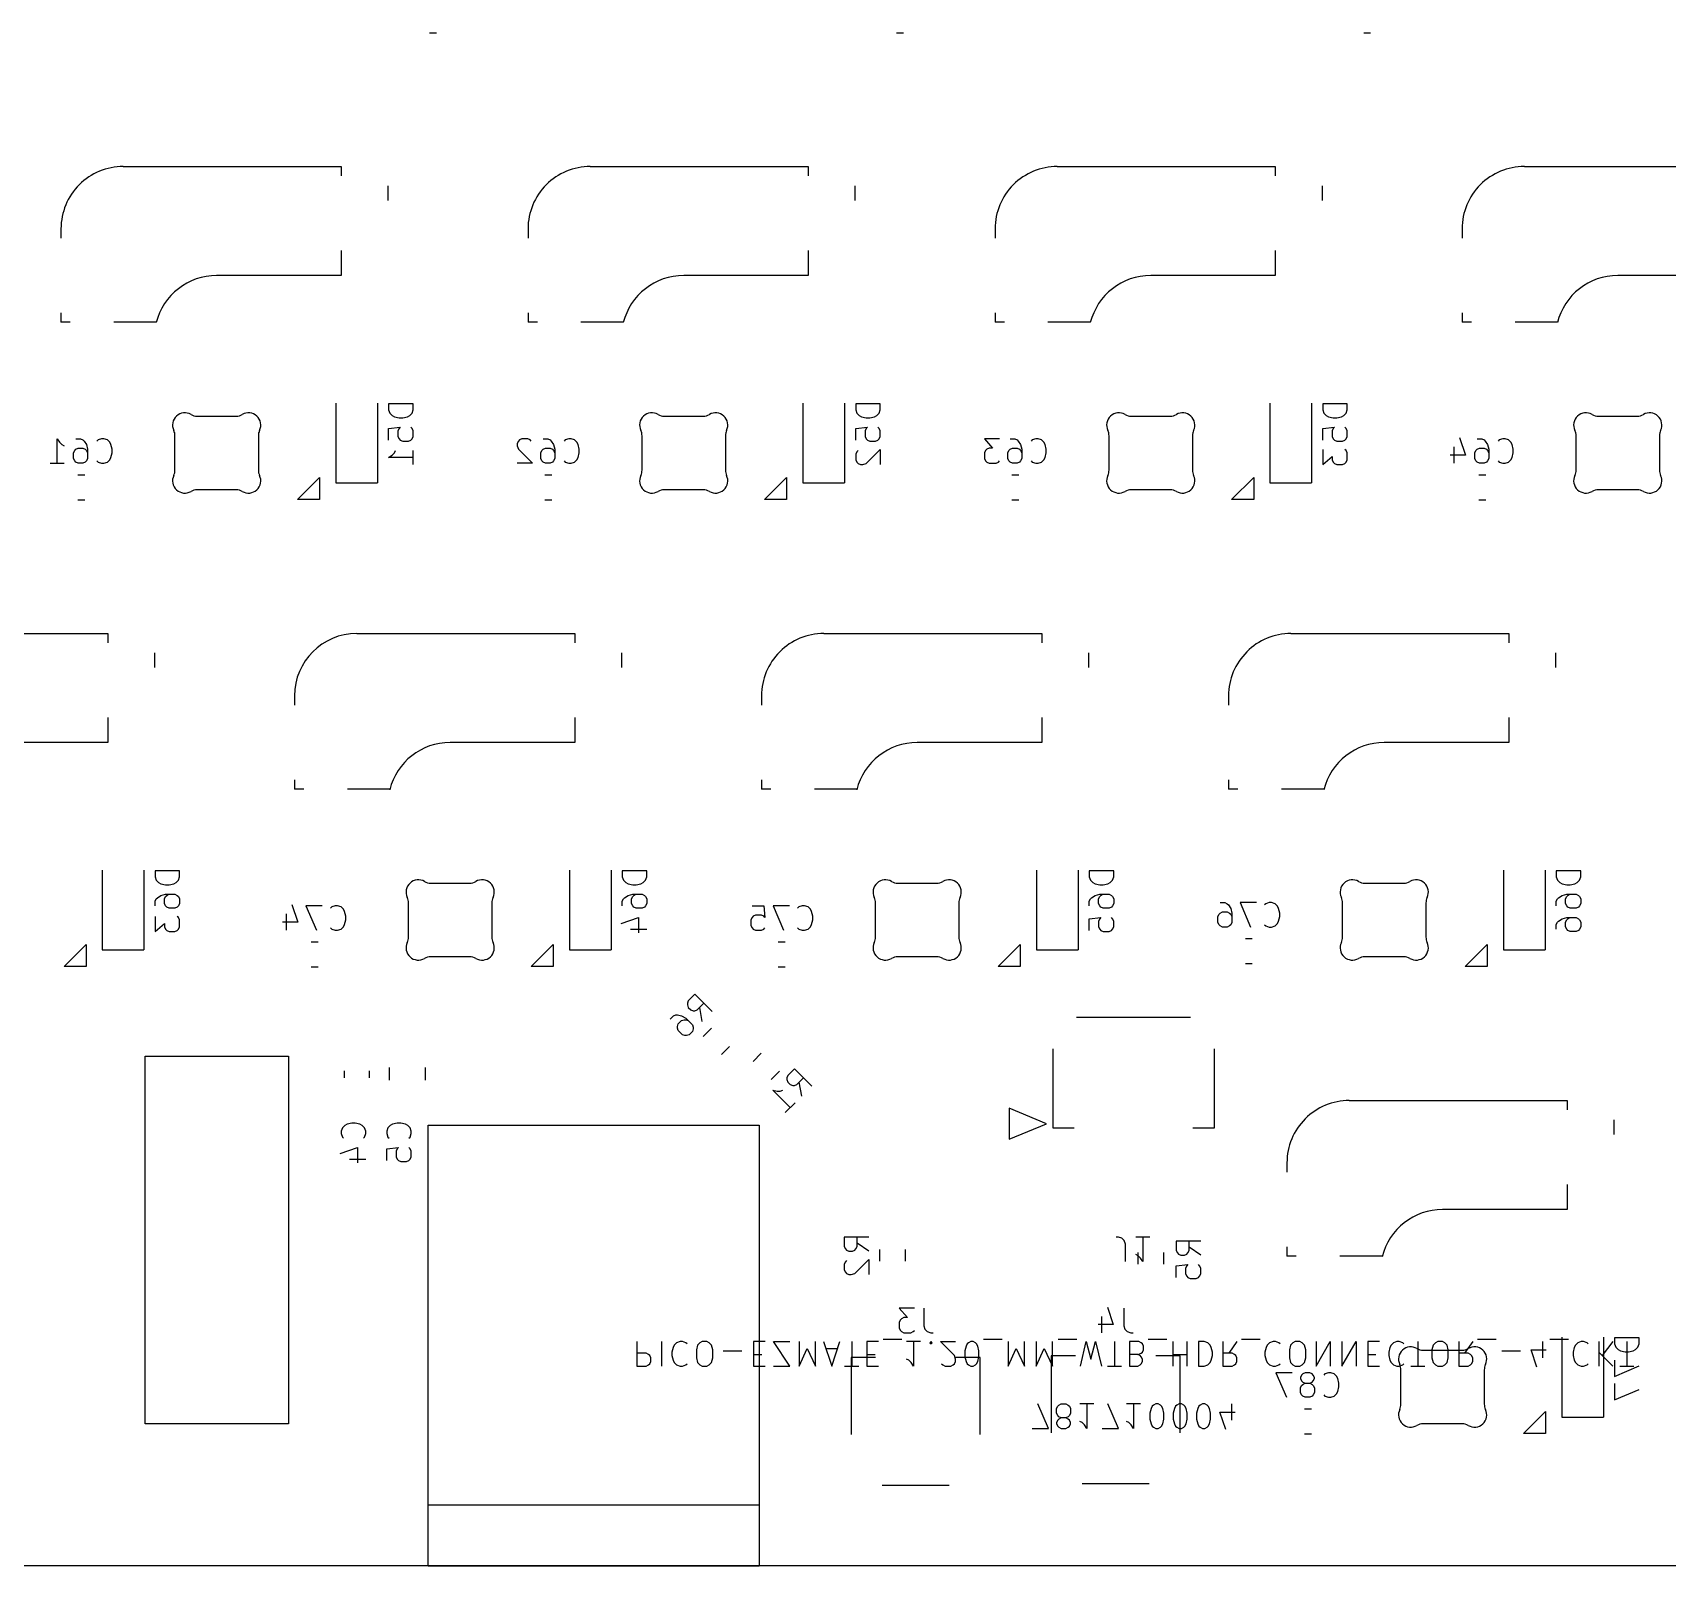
# Model space of a CAD drawing. Extents: x 28 to 361, y 5 to 129.
# Drawn here: x 103.6 to 170.2, y 5.3 to 67.9 of the extents above; entities that cross this region are included whole.
import ezdxf

# ---------------------------------------------------------------- set-up
doc = ezdxf.new("R2010")
doc.units = 0
doc.layers.get('0').update_dxf_attribs({"linetype": 'CONTINUOUS'})

msp = doc.modelspace()

# ---------------------------------------------------------------- linework, layer by layer
at = {"color": 7}
for points in [[(119.743, 67.8886), (120.0241, 67.8886)], [(138.793, 67.8886), (139.0741, 67.8886)], [(157.843, 67.8886), (158.1241, 67.8886)], [(107.2471, 62.4296), (116.1371, 62.4296)], [(116.1371, 62.4296), (116.1371, 62.0486)], [(126.2971, 62.4296), (135.1871, 62.4296)], [(135.1871, 62.4296), (135.1871, 62.0486)], [(145.3471, 62.4296), (154.2371, 62.4296)], [(154.2371, 62.4296), (154.2371, 62.0486)], [(164.3971, 62.4296), (173.2871, 62.4296)], [(118.0571, 61.0446), (118.0571, 61.6446)], [(137.1071, 61.0446), (137.1071, 61.6446)], [(156.1571, 61.0446), (156.1571, 61.6446)], [(104.7071, 59.8896), (104.7071, 59.5086)], [(123.7571, 59.8896), (123.7571, 59.5086)], [(142.8071, 59.8896), (142.8071, 59.5086)], [(161.8571, 59.8896), (161.8571, 59.5086)], [(116.1371, 59.0006), (116.1371, 57.9846), (111.0571, 57.9846)], [(135.1871, 59.0006), (135.1871, 57.9846), (130.1071, 57.9846)], [(154.2371, 59.0006), (154.2371, 57.9846), (149.1571, 57.9846)], [(173.2871, 59.0006), (173.2871, 57.9846), (168.2071, 57.9846)], [(104.7071, 56.4606), (104.7071, 56.0796)], [(105.0881, 56.0796), (104.7071, 56.0796)], [(108.5929, 56.0796), (106.8661, 56.0796)], [(123.7571, 56.4606), (123.7571, 56.0796)], [(124.1381, 56.0796), (123.7571, 56.0796)], [(127.6429, 56.0796), (125.9161, 56.0796)], [(142.8071, 56.4606), (142.8071, 56.0796)], [(143.1881, 56.0796), (142.8071, 56.0796)], [(146.6929, 56.0796), (144.9661, 56.0796)], [(161.8571, 56.4606), (161.8571, 56.0796)], [(162.2381, 56.0796), (161.8571, 56.0796)], [(165.7429, 56.0796), (164.0161, 56.0796)], [(115.9178, 52.7806), (115.9178, 49.5206), (117.6178, 49.5206)], [(117.6178, 52.7806), (117.6178, 49.5206)], [(134.9678, 52.7806), (134.9678, 49.5206), (136.6678, 49.5206)], [(136.6678, 52.7806), (136.6678, 49.5206)], [(154.0178, 52.7806), (154.0178, 49.5206), (155.7178, 49.5206)], [(155.7178, 52.7806), (155.7178, 49.5206)], [(110.2626, 52.2456), (111.8515, 52.2456)], [(129.3126, 52.2456), (130.9015, 52.2456)], [(148.3626, 52.2456), (149.9515, 52.2456)], [(167.4126, 52.2456), (169.0015, 52.2456)], [(109.3571, 50.0428), (109.3571, 51.4484)], [(112.7571, 51.4484), (112.7571, 50.0428)], [(118.0726, 51.2687), (118.0726, 51.7449), (118.5488, 51.7925), (118.5012, 51.7449), (118.4536, 51.6496), (118.4536, 51.4116), (118.5012, 51.3163), (118.5488, 51.2687), (118.6441, 51.2211), (118.8822, 51.2211), (118.9774, 51.2687), (119.025, 51.3163), (119.0726, 51.4116), (119.0726, 51.6496), (119.025, 51.7449), (118.9774, 51.7925)], [(128.4071, 50.0428), (128.4071, 51.4484)], [(131.8071, 51.4484), (131.8071, 50.0428)], [(137.1226, 51.2687), (137.1226, 51.7449), (137.5988, 51.7925), (137.5512, 51.7449), (137.5036, 51.6496), (137.5036, 51.4116), (137.5512, 51.3163), (137.5988, 51.2687), (137.6941, 51.2211), (137.9322, 51.2211), (138.0274, 51.2687), (138.075, 51.3163), (138.1226, 51.4116), (138.1226, 51.6496), (138.075, 51.7449), (138.0274, 51.7925)], [(147.4571, 50.0428), (147.4571, 51.4484)], [(150.8571, 51.4484), (150.8571, 50.0428)], [(156.1726, 51.2687), (156.1726, 51.7449), (156.6488, 51.7925), (156.6012, 51.7449), (156.5536, 51.6496), (156.5536, 51.4116), (156.6012, 51.3163), (156.6488, 51.2687), (156.7441, 51.2211), (156.9822, 51.2211), (157.0774, 51.2687), (157.125, 51.3163), (157.1726, 51.4116), (157.1726, 51.6496), (157.125, 51.7449), (157.0774, 51.7925)], [(161.754, 51.3714), (161.9921, 50.6571), (161.373, 50.6571)], [(166.5071, 50.0428), (166.5071, 51.4484)], [(169.9071, 51.4484), (169.9071, 50.0428)], [(104.5564, 50.3238), (104.5564, 51.3238), (104.6516, 51.1809), (104.7469, 51.0857), (104.8421, 51.0381)], [(105.3183, 51.3238), (105.5088, 51.3238), (105.604, 51.2762), (105.6516, 51.2285), (105.7469, 51.0857), (105.7945, 50.8952), (105.7945, 50.5143), (105.7469, 50.419), (105.6992, 50.3714), (105.604, 50.3238), (105.4135, 50.3238), (105.3183, 50.3714), (105.2707, 50.419), (105.223, 50.5143), (105.223, 50.7524), (105.2707, 50.8476), (105.3183, 50.8952), (105.4135, 50.9428), (105.604, 50.9428), (105.6992, 50.8952), (105.7469, 50.8476), (105.7945, 50.7524)], [(106.1754, 50.419), (106.223, 50.3714), (106.3659, 50.3238), (106.4611, 50.3238), (106.604, 50.3714), (106.6992, 50.4666), (106.7469, 50.5619), (106.7945, 50.7524), (106.7945, 50.8952), (106.7469, 51.0857), (106.6992, 51.1809), (106.604, 51.2762), (106.4611, 51.3238), (106.3659, 51.3238), (106.223, 51.2762), (106.1754, 51.2285)], [(119.0726, 50.5544), (118.0726, 50.5544), (118.2155, 50.6496), (118.3107, 50.7449), (118.3584, 50.8401)], [(119.0726, 50.2687), (119.0726, 50.8401)], [(123.8921, 51.2285), (123.8445, 51.2762), (123.7492, 51.3238), (123.5111, 51.3238), (123.4159, 51.2762), (123.3683, 51.2285), (123.3207, 51.1333), (123.3207, 51.0381), (123.3683, 50.8952), (123.9397, 50.3238), (123.3207, 50.3238)], [(124.3683, 51.3238), (124.5588, 51.3238), (124.654, 51.2762), (124.7016, 51.2285), (124.7969, 51.0857), (124.8445, 50.8952), (124.8445, 50.5143), (124.7969, 50.419), (124.7492, 50.3714), (124.654, 50.3238), (124.4635, 50.3238), (124.3683, 50.3714), (124.3207, 50.419), (124.273, 50.5143), (124.273, 50.7524), (124.3207, 50.8476), (124.3683, 50.8952), (124.4635, 50.9428), (124.654, 50.9428), (124.7492, 50.8952), (124.7969, 50.8476), (124.8445, 50.7524)], [(125.2254, 50.419), (125.273, 50.3714), (125.4159, 50.3238), (125.5111, 50.3238), (125.654, 50.3714), (125.7492, 50.4666), (125.7969, 50.5619), (125.8445, 50.7524), (125.8445, 50.8952), (125.7969, 51.0857), (125.7492, 51.1809), (125.654, 51.2762), (125.5111, 51.3238), (125.4159, 51.3238), (125.273, 51.2762), (125.2254, 51.2285)], [(137.2179, 50.8401), (137.1703, 50.7925), (137.1226, 50.6973), (137.1226, 50.4592), (137.1703, 50.3639), (137.2179, 50.3163), (137.3131, 50.2687), (137.4084, 50.2687), (137.5512, 50.3163), (138.1226, 50.8877), (138.1226, 50.2687)], [(142.9897, 51.3238), (142.3707, 51.3238), (142.704, 50.9428), (142.5611, 50.9428), (142.4659, 50.8952), (142.4183, 50.8476), (142.3707, 50.7524), (142.3707, 50.5143), (142.4183, 50.419), (142.4659, 50.3714), (142.5611, 50.3238), (142.8469, 50.3238), (142.9421, 50.3714), (142.9897, 50.419)], [(143.4183, 51.3238), (143.6088, 51.3238), (143.704, 51.2762), (143.7516, 51.2285), (143.8469, 51.0857), (143.8945, 50.8952), (143.8945, 50.5143), (143.8469, 50.419), (143.7992, 50.3714), (143.704, 50.3238), (143.5135, 50.3238), (143.4183, 50.3714), (143.3707, 50.419), (143.323, 50.5143), (143.323, 50.7524), (143.3707, 50.8476), (143.4183, 50.8952), (143.5135, 50.9428), (143.704, 50.9428), (143.7992, 50.8952), (143.8469, 50.8476), (143.8945, 50.7524)], [(144.2754, 50.419), (144.323, 50.3714), (144.4659, 50.3238), (144.5611, 50.3238), (144.704, 50.3714), (144.7992, 50.4666), (144.8469, 50.5619), (144.8945, 50.7524), (144.8945, 50.8952), (144.8469, 51.0857), (144.7992, 51.1809), (144.704, 51.2762), (144.5611, 51.3238), (144.4659, 51.3238), (144.323, 51.2762), (144.2754, 51.2285)], [(156.1726, 50.8877), (156.1726, 50.2687), (156.5536, 50.602), (156.5536, 50.4592), (156.6012, 50.3639), (156.6488, 50.3163), (156.7441, 50.2687), (156.9822, 50.2687), (157.0774, 50.3163), (157.125, 50.3639), (157.1726, 50.4592), (157.1726, 50.7449), (157.125, 50.8401), (157.0774, 50.8877)], [(161.5159, 50.9904), (161.5159, 50.3238)], [(162.4683, 51.3238), (162.6588, 51.3238), (162.754, 51.2762), (162.8016, 51.2285), (162.8969, 51.0857), (162.9445, 50.8952), (162.9445, 50.5143), (162.8969, 50.419), (162.8492, 50.3714), (162.754, 50.3238), (162.5635, 50.3238), (162.4683, 50.3714), (162.4207, 50.419), (162.373, 50.5143), (162.373, 50.7524), (162.4207, 50.8476), (162.4683, 50.8952), (162.5635, 50.9428), (162.754, 50.9428), (162.8492, 50.8952), (162.8969, 50.8476), (162.9445, 50.7524)], [(163.3254, 50.419), (163.373, 50.3714), (163.5159, 50.3238), (163.6111, 50.3238), (163.754, 50.3714), (163.8492, 50.4666), (163.8969, 50.5619), (163.9445, 50.7524), (163.9445, 50.8952), (163.8969, 51.0857), (163.8492, 51.1809), (163.754, 51.2762), (163.6111, 51.3238), (163.5159, 51.3238), (163.373, 51.2762), (163.3254, 51.2285)], [(104.2707, 50.3238), (104.8421, 50.3238)], [(105.392, 49.8586), (105.6731, 49.8586)], [(124.442, 49.8586), (124.7231, 49.8586)], [(143.492, 49.8586), (143.7731, 49.8586)], [(162.542, 49.8586), (162.8231, 49.8586)], [(105.392, 48.8386), (105.6731, 48.8386)], [(111.8515, 49.2456), (110.2626, 49.2456)], [(124.442, 48.8386), (124.7231, 48.8386)], [(130.9015, 49.2456), (129.3126, 49.2456)], [(143.492, 48.8386), (143.7731, 48.8386)], [(149.9515, 49.2456), (148.3626, 49.2456)], [(162.542, 48.8386), (162.8231, 48.8386)], [(169.0015, 49.2456), (167.4126, 49.2456)], [(97.7221, 43.3796), (106.6121, 43.3796)], [(106.6121, 43.3796), (106.6121, 42.9986)], [(116.7721, 43.3796), (125.6621, 43.3796)], [(125.6621, 43.3796), (125.6621, 42.9986)], [(135.8221, 43.3796), (144.7121, 43.3796)], [(144.7121, 43.3796), (144.7121, 42.9986)], [(154.8721, 43.3796), (163.7621, 43.3796)], [(163.7621, 43.3796), (163.7621, 42.9986)], [(108.5321, 41.9946), (108.5321, 42.5946)], [(127.5821, 41.9946), (127.5821, 42.5946)], [(146.6321, 41.9946), (146.6321, 42.5946)], [(165.6821, 41.9946), (165.6821, 42.5946)], [(114.2321, 40.8396), (114.2321, 40.4586)], [(133.2821, 40.8396), (133.2821, 40.4586)], [(152.3321, 40.8396), (152.3321, 40.4586)], [(106.6121, 39.9506), (106.6121, 38.9346), (101.5321, 38.9346)], [(125.6621, 39.9506), (125.6621, 38.9346), (120.5821, 38.9346)], [(144.7121, 39.9506), (144.7121, 38.9346), (139.6321, 38.9346)], [(163.7621, 39.9506), (163.7621, 38.9346), (158.6821, 38.9346)], [(114.2321, 37.4106), (114.2321, 37.0296)], [(133.2821, 37.4106), (133.2821, 37.0296)], [(152.3321, 37.4106), (152.3321, 37.0296)], [(114.6131, 37.0296), (114.2321, 37.0296)], [(118.1179, 37.0296), (116.3911, 37.0296)], [(133.6631, 37.0296), (133.2821, 37.0296)], [(137.1679, 37.0296), (135.4411, 37.0296)], [(152.7131, 37.0296), (152.3321, 37.0296)], [(156.2179, 37.0296), (154.4911, 37.0296)], [(106.3928, 33.7306), (106.3928, 30.4706), (108.0928, 30.4706)], [(108.0928, 33.7306), (108.0928, 30.4706)], [(125.4428, 33.7306), (125.4428, 30.4706), (127.1428, 30.4706)], [(127.1428, 33.7306), (127.1428, 30.4706)], [(144.4928, 33.7306), (144.4928, 30.4706), (146.1928, 30.4706)], [(146.1928, 33.7306), (146.1928, 30.4706)], [(163.5428, 33.7306), (163.5428, 30.4706), (165.2428, 30.4706)], [(165.2428, 33.7306), (165.2428, 30.4706)], [(108.5476, 32.2663), (108.5476, 32.4568), (108.5953, 32.552), (108.6429, 32.5996), (108.7857, 32.6949), (108.9762, 32.7425), (109.3572, 32.7425), (109.4524, 32.6949), (109.5, 32.6473), (109.5476, 32.552), (109.5476, 32.3616), (109.5, 32.2663), (109.4524, 32.2187), (109.3572, 32.1711), (109.1191, 32.1711), (109.0238, 32.2187), (108.9762, 32.2663), (108.9286, 32.3616), (108.9286, 32.552), (108.9762, 32.6473), (109.0238, 32.6949), (109.1191, 32.7425)], [(119.7876, 33.1956), (121.3765, 33.1956)], [(127.5976, 32.2663), (127.5976, 32.4568), (127.6453, 32.552), (127.6929, 32.5996), (127.8357, 32.6949), (128.0262, 32.7425), (128.4072, 32.7425), (128.5024, 32.6949), (128.55, 32.6473), (128.5976, 32.552), (128.5976, 32.3616), (128.55, 32.2663), (128.5024, 32.2187), (128.4072, 32.1711), (128.1691, 32.1711), (128.0738, 32.2187), (128.0262, 32.2663), (127.9786, 32.3616), (127.9786, 32.552), (128.0262, 32.6473), (128.0738, 32.6949), (128.1691, 32.7425)], [(138.8376, 33.1956), (140.4265, 33.1956)], [(146.6476, 32.2663), (146.6476, 32.4568), (146.6953, 32.552), (146.7429, 32.5996), (146.8857, 32.6949), (147.0762, 32.7425), (147.4572, 32.7425), (147.5524, 32.6949), (147.6, 32.6473), (147.6476, 32.552), (147.6476, 32.3616), (147.6, 32.2663), (147.5524, 32.2187), (147.4572, 32.1711), (147.2191, 32.1711), (147.1238, 32.2187), (147.0762, 32.2663), (147.0286, 32.3616), (147.0286, 32.552), (147.0762, 32.6473), (147.1238, 32.6949), (147.2191, 32.7425)], [(157.8876, 33.1956), (159.4765, 33.1956)], [(165.6976, 32.2663), (165.6976, 32.4568), (165.7453, 32.552), (165.7929, 32.5996), (165.9357, 32.6949), (166.1262, 32.7425), (166.5072, 32.7425), (166.6024, 32.6949), (166.65, 32.6473), (166.6976, 32.552), (166.6976, 32.3616), (166.65, 32.2663), (166.6024, 32.2187), (166.5072, 32.1711), (166.2691, 32.1711), (166.1738, 32.2187), (166.1262, 32.2663), (166.0786, 32.3616), (166.0786, 32.552), (166.1262, 32.6473), (166.1738, 32.6949), (166.2691, 32.7425)], [(114.129, 32.3214), (114.3671, 31.6071), (113.748, 31.6071)], [(115.3671, 32.2738), (114.7004, 32.2738), (115.129, 31.2738)], [(115.7004, 31.369), (115.748, 31.3214), (115.8909, 31.2738), (115.9861, 31.2738), (116.129, 31.3214), (116.2242, 31.4166), (116.2719, 31.5119), (116.3195, 31.7024), (116.3195, 31.8452), (116.2719, 32.0357), (116.2242, 32.1309), (116.129, 32.2262), (115.9861, 32.2738), (115.8909, 32.2738), (115.748, 32.2262), (115.7004, 32.1785)], [(118.8821, 30.9928), (118.8821, 32.3984)], [(122.2821, 32.3984), (122.2821, 30.9928)], [(132.8933, 32.2738), (133.3695, 32.2738), (133.4171, 31.7976), (133.3695, 31.8452), (133.2742, 31.8928), (133.0361, 31.8928), (132.9409, 31.8452), (132.8933, 31.7976), (132.8457, 31.7024), (132.8457, 31.4643), (132.8933, 31.369), (132.9409, 31.3214), (133.0361, 31.2738), (133.2742, 31.2738), (133.3695, 31.3214), (133.4171, 31.369)], [(134.4171, 32.2738), (133.7504, 32.2738), (134.179, 31.2738)], [(134.7504, 31.369), (134.798, 31.3214), (134.9409, 31.2738), (135.0361, 31.2738), (135.179, 31.3214), (135.2742, 31.4166), (135.3219, 31.5119), (135.3695, 31.7024), (135.3695, 31.8452), (135.3219, 32.0357), (135.2742, 32.1309), (135.179, 32.2262), (135.0361, 32.2738), (134.9409, 32.2738), (134.798, 32.2262), (134.7504, 32.1785)], [(137.9321, 30.9928), (137.9321, 32.3984)], [(141.3321, 32.3984), (141.3321, 30.9928)], [(151.9909, 32.4058), (152.1814, 32.4058), (152.2766, 32.3582), (152.3242, 32.3105), (152.4195, 32.1677), (152.4671, 31.9772), (152.4671, 31.5963), (152.4195, 31.501), (152.3719, 31.4534), (152.2766, 31.4058), (152.0861, 31.4058), (151.9909, 31.4534), (151.9433, 31.501), (151.8957, 31.5963), (151.8957, 31.8344), (151.9433, 31.9296), (151.9909, 31.9772), (152.0861, 32.0248), (152.2766, 32.0248), (152.3719, 31.9772), (152.4195, 31.9296), (152.4671, 31.8344)], [(153.4671, 32.4058), (152.8004, 32.4058), (153.229, 31.4058)], [(153.8004, 31.501), (153.848, 31.4534), (153.9909, 31.4058), (154.0861, 31.4058), (154.229, 31.4534), (154.3242, 31.5486), (154.3719, 31.6439), (154.4195, 31.8344), (154.4195, 31.9772), (154.3719, 32.1677), (154.3242, 32.2629), (154.229, 32.3582), (154.0861, 32.4058), (153.9909, 32.4058), (153.848, 32.3582), (153.8004, 32.3105)], [(156.9821, 30.9928), (156.9821, 32.3984)], [(160.3821, 32.3984), (160.3821, 30.9928)], [(108.5476, 31.8377), (108.5476, 31.2187), (108.9286, 31.552), (108.9286, 31.4092), (108.9762, 31.3139), (109.0238, 31.2663), (109.1191, 31.2187), (109.3572, 31.2187), (109.4524, 31.2663), (109.5, 31.3139), (109.5476, 31.4092), (109.5476, 31.6949), (109.5, 31.7901), (109.4524, 31.8377)], [(113.8909, 31.9404), (113.8909, 31.2738)], [(127.55, 31.552), (128.2643, 31.7901), (128.2643, 31.1711)], [(146.6476, 31.2663), (146.6476, 31.7425), (147.1238, 31.7901), (147.0762, 31.7425), (147.0286, 31.6473), (147.0286, 31.4092), (147.0762, 31.3139), (147.1238, 31.2663), (147.2191, 31.2187), (147.4572, 31.2187), (147.5524, 31.2663), (147.6, 31.3139), (147.6476, 31.4092), (147.6476, 31.6473), (147.6, 31.7425), (147.5524, 31.7901)], [(165.6976, 31.3139), (165.6976, 31.5044), (165.7453, 31.5996), (165.7929, 31.6473), (165.9357, 31.7425), (166.1262, 31.7901), (166.5072, 31.7901), (166.6024, 31.7425), (166.65, 31.6949), (166.6976, 31.5996), (166.6976, 31.4092), (166.65, 31.3139), (166.6024, 31.2663), (166.5072, 31.2187), (166.2691, 31.2187), (166.1738, 31.2663), (166.1262, 31.3139), (166.0786, 31.4092), (166.0786, 31.5996), (166.1262, 31.6949), (166.1738, 31.7425), (166.2691, 31.7901)], [(114.917, 30.8086), (115.1981, 30.8086)], [(127.931, 31.3139), (128.5976, 31.3139)], [(133.967, 30.8086), (134.2481, 30.8086)], [(153.017, 30.9406), (153.2981, 30.9406)], [(121.3765, 30.1956), (119.7876, 30.1956)], [(140.4265, 30.1956), (138.8376, 30.1956)], [(159.4765, 30.1956), (157.8876, 30.1956)], [(114.917, 29.7886), (115.1981, 29.7886)], [(133.967, 29.7886), (134.2481, 29.7886)], [(153.017, 29.9206), (153.2981, 29.9206)], [(131.2681, 27.9589), (130.561, 28.666), (130.2916, 28.3966), (130.2579, 28.2956), (130.2579, 28.2283), (130.2916, 28.1273), (130.3926, 28.0263), (130.4936, 27.9926), (130.561, 27.9926), (130.662, 28.0263), (130.9314, 28.2956)], [(130.864, 27.5548), (130.763, 28.1273)], [(129.5508, 27.6559), (129.6855, 27.7905), (129.7865, 27.8242), (129.8539, 27.8242), (130.0222, 27.7905), (130.1906, 27.6895), (130.46, 27.4202), (130.4936, 27.3191), (130.4936, 27.2518), (130.46, 27.1508), (130.3253, 27.0161), (130.2243, 26.9824), (130.1569, 26.9824), (130.0559, 27.0161), (129.8875, 27.1845), (129.8539, 27.2855), (129.8539, 27.3528), (129.8875, 27.4538), (130.0222, 27.5885), (130.1232, 27.6222), (130.1906, 27.6222), (130.2916, 27.5885)], [(150.7843, 27.7226), (146.1328, 27.7226)], [(131.2389, 27.2798), (130.9033, 26.9443)], [(131.9778, 26.5409), (131.6423, 26.2054)], [(133.2709, 26.2638), (132.9353, 25.9283)], [(145.1586, 26.4376), (145.1586, 23.2226)], [(151.7586, 23.2226), (151.7586, 26.4376)], [(116.2748, 25.2501), (116.2748, 25.5427)], [(117.2948, 25.2501), (117.2948, 25.5427)], [(118.1072, 25.1605), (118.1072, 25.6831)], [(119.5772, 25.1605), (119.5772, 25.6831)], [(134.0098, 25.5249), (133.6743, 25.1894)], [(135.3272, 24.9157), (134.6201, 25.6229), (134.3508, 25.3535), (134.3171, 25.2525), (134.3171, 25.1851), (134.3508, 25.0841), (134.4518, 24.9831), (134.5528, 24.9494), (134.6201, 24.9494), (134.7212, 24.9831), (134.9905, 25.2525)], [(134.4518, 24.0403), (133.7447, 24.7474), (133.913, 24.7137), (134.0477, 24.7137), (134.1487, 24.7474)], [(134.9232, 24.5117), (134.8222, 25.0841)], [(134.2498, 23.8382), (134.6538, 24.2423)], [(143.3806, 24.0176), (143.3806, 22.7476)], [(144.9046, 23.3826), (143.3806, 24.0176)], [(157.2533, 24.3296), (166.1433, 24.3296)], [(166.1433, 24.3296), (166.1433, 23.9486)], [(117.0427, 22.7945), (117.0904, 22.8421), (117.138, 22.9849), (117.138, 23.0802), (117.0904, 23.223), (116.9951, 23.3183), (116.8999, 23.3659), (116.7094, 23.4135), (116.5666, 23.4135), (116.3761, 23.3659), (116.2808, 23.3183), (116.1856, 23.223), (116.138, 23.0802), (116.138, 22.9849), (116.1856, 22.8421), (116.2332, 22.7945)], [(118.8969, 22.7945), (118.9446, 22.8421), (118.9922, 22.9849), (118.9922, 23.0802), (118.9446, 23.223), (118.8493, 23.3183), (118.7541, 23.3659), (118.5636, 23.4135), (118.4208, 23.4135), (118.2303, 23.3659), (118.135, 23.3183), (118.0398, 23.223), (117.9922, 23.0802), (117.9922, 22.9849), (118.0398, 22.8421), (118.0874, 22.7945)], [(143.3806, 22.7476), (144.9046, 23.3826)], [(168.0633, 22.9446), (168.0633, 23.5446)], [(119.6786, 23.3306), (133.1787, 23.3306)], [(119.6786, 5.3306), (119.6786, 23.3306)], [(133.1787, 23.3306), (133.1787, 5.3306), (119.6786, 5.3306)], [(145.1586, 23.2226), (146.0385, 23.2226)], [(150.8786, 23.2226), (151.7586, 23.2226)], [(116.0904, 22.1754), (116.8047, 22.4135), (116.8047, 21.7945)], [(117.9922, 21.8897), (117.9922, 22.3659), (118.4684, 22.4135), (118.4208, 22.3659), (118.3731, 22.2707), (118.3731, 22.0326), (118.4208, 21.9373), (118.4684, 21.8897), (118.5636, 21.8421), (118.8017, 21.8421), (118.8969, 21.8897), (118.9446, 21.9373), (118.9922, 22.0326), (118.9922, 22.2707), (118.9446, 22.3659), (118.8969, 22.4135)], [(116.4713, 21.9373), (117.138, 21.9373)], [(154.7133, 21.7896), (154.7133, 21.4086)], [(166.1433, 20.9006), (166.1433, 19.8846), (161.0633, 19.8846)], [(137.6536, 18.7553), (136.6536, 18.7553), (136.6536, 18.3743), (136.7012, 18.2791), (136.7488, 18.2315), (136.8441, 18.1839), (136.9869, 18.1839), (137.0822, 18.2315), (137.1298, 18.2791), (137.1774, 18.3743), (137.1774, 18.7553)], [(148.1252, 17.7574), (148.1252, 18.4717), (148.0776, 18.6146), (147.9824, 18.7098), (147.8395, 18.7574), (147.7443, 18.7574)], [(149.1252, 18.7574), (148.5538, 18.7574)], [(148.8395, 18.7574), (148.8395, 17.7574), (148.7443, 17.9003), (148.649, 17.9955), (148.5538, 18.0431)], [(137.6536, 18.1839), (137.1774, 18.5172)], [(138.1063, 17.7799), (138.1063, 18.2545)], [(139.1513, 17.7799), (139.1513, 18.2545)], [(148.6473, 17.6539), (148.6473, 18.1285)], [(149.6923, 17.6539), (149.6923, 18.1285)], [(151.1994, 18.5907), (150.1994, 18.5907), (150.1994, 18.2097), (150.247, 18.1145), (150.2946, 18.0669), (150.3899, 18.0193), (150.5327, 18.0193), (150.628, 18.0669), (150.6756, 18.1145), (150.7232, 18.2097), (150.7232, 18.5907)], [(151.1994, 18.0193), (150.7232, 18.3526)], [(154.7133, 18.3606), (154.7133, 17.9796)], [(136.7488, 17.8029), (136.7012, 17.7553), (136.6536, 17.6601), (136.6536, 17.422), (136.7012, 17.3267), (136.7488, 17.2791), (136.8441, 17.2315), (136.9393, 17.2315), (137.0822, 17.2791), (137.6536, 17.8505), (137.6536, 17.2315)], [(150.1994, 17.1145), (150.1994, 17.5907), (150.6756, 17.6383), (150.628, 17.5907), (150.5803, 17.4955), (150.5803, 17.2574), (150.628, 17.1621), (150.6756, 17.1145), (150.7708, 17.0669), (151.0089, 17.0669), (151.1041, 17.1145), (151.1518, 17.1621), (151.1994, 17.2574), (151.1994, 17.4955), (151.1518, 17.5907), (151.1041, 17.6383)], [(155.0943, 17.9796), (154.7133, 17.9796)], [(158.5992, 17.9796), (156.8723, 17.9796)], [(139.5209, 15.8603), (138.9019, 15.8603), (139.2352, 15.4794), (139.0924, 15.4794), (138.9971, 15.4318), (138.9495, 15.3841), (138.9019, 15.2889), (138.9019, 15.0508), (138.9495, 14.9556), (138.9971, 14.908), (139.0924, 14.8603), (139.3781, 14.8603), (139.4733, 14.908), (139.5209, 14.9556)], [(139.9019, 15.8603), (139.9019, 15.146), (139.9495, 15.0032), (140.0448, 14.908), (140.1876, 14.8603), (140.2829, 14.8603)], [(147.3917, 15.908), (147.6298, 15.1937), (147.0107, 15.1937)], [(147.1536, 15.527), (147.1536, 14.8603)], [(148.0584, 15.8603), (148.0584, 15.146), (148.106, 15.0032), (148.2012, 14.908), (148.3441, 14.8603), (148.4393, 14.8603)], [(165.9241, 14.6806), (165.9241, 11.4206), (167.6241, 11.4206)], [(167.6241, 14.6806), (167.6241, 11.4206)], [(128.1967, 14.4974), (128.1967, 13.4974), (128.5776, 13.4974), (128.6729, 13.545), (128.7205, 13.5927), (128.7681, 13.6879), (128.7681, 13.8308), (128.7205, 13.926), (128.6729, 13.9736), (128.5776, 14.0212), (128.1967, 14.0212)], [(129.1967, 14.4974), (129.1967, 13.4974)], [(130.2443, 14.4022), (130.1967, 14.4498), (130.0538, 14.4974), (129.9586, 14.4974), (129.8157, 14.4498), (129.7205, 14.3546), (129.6729, 14.2593), (129.6252, 14.0688), (129.6252, 13.926), (129.6729, 13.7355), (129.7205, 13.6403), (129.8157, 13.545), (129.9586, 13.4974), (130.0538, 13.4974), (130.1967, 13.545), (130.2443, 13.5927)], [(131.7205, 14.1165), (132.4824, 14.1165)], [(133.4348, 14.4974), (132.9586, 14.4974), (132.9586, 13.4974), (133.4348, 13.4974)], [(133.7681, 13.4974), (134.4348, 13.4974), (133.7681, 14.4974), (134.4348, 14.4974)], [(134.8157, 14.4974), (134.8157, 13.4974), (135.149, 14.2117), (135.4824, 13.4974), (135.4824, 14.4974)], [(135.8157, 14.4974), (136.149, 13.4974), (136.4824, 14.4974)], [(135.9109, 14.2117), (136.3871, 14.2117)], [(136.9586, 14.4974), (136.9586, 13.4974)], [(138.0538, 14.4974), (137.5776, 14.4974), (137.5776, 13.4974), (138.0538, 13.4974)], [(138.2443, 14.5927), (139.0062, 14.5927)], [(139.7681, 14.4974), (139.1967, 14.4974)], [(139.4824, 14.4974), (139.4824, 13.4974), (139.3871, 13.6403), (139.2919, 13.7355), (139.1967, 13.7831)], [(140.1967, 14.4022), (140.2443, 14.4498), (140.1967, 14.4974), (140.149, 14.4498), (140.1967, 14.4022), (140.1967, 14.4974)], [(140.6252, 13.5927), (140.6729, 13.545), (140.7681, 13.4974), (141.0062, 13.4974), (141.1014, 13.545), (141.149, 13.5927), (141.1967, 13.6879), (141.1967, 13.7831), (141.149, 13.926), (140.5776, 14.4974), (141.1967, 14.4974)], [(142.3395, 14.5927), (143.1014, 14.5927)], [(143.3395, 14.4974), (143.3395, 13.4974), (143.6729, 14.2117), (144.0062, 13.4974), (144.0062, 14.4974)], [(144.4824, 14.4974), (144.4824, 13.4974), (144.8157, 14.2117), (145.149, 13.4974), (145.149, 14.4974)], [(145.3871, 14.5927), (146.149, 14.5927)], [(146.2919, 13.4974), (146.53, 14.4974), (146.7205, 13.7831), (146.9109, 14.4974), (147.149, 13.4974)], [(147.6729, 14.4974), (147.6729, 13.4974)], [(148.6252, 13.9736), (148.7681, 14.0212), (148.8157, 14.0688), (148.8633, 14.1641), (148.8633, 14.3069), (148.8157, 14.4022), (148.7681, 14.4498), (148.6729, 14.4974), (148.2919, 14.4974), (148.2919, 13.4974), (148.6252, 13.4974), (148.7205, 13.545), (148.7681, 13.5927), (148.8157, 13.6879), (148.8157, 13.7831), (148.7681, 13.8784), (148.7205, 13.926), (148.6252, 13.9736), (148.2919, 13.9736)], [(149.0538, 14.5927), (149.8157, 14.5927)], [(150.0538, 14.4974), (150.0538, 13.4974)], [(150.6252, 14.4974), (150.6252, 13.4974)], [(152.1014, 14.4974), (152.1014, 13.4974), (152.4824, 13.4974), (152.5776, 13.545), (152.6252, 13.5927), (152.6729, 13.6879), (152.6729, 13.8308), (152.6252, 13.926), (152.5776, 13.9736), (152.4824, 14.0212), (152.1014, 14.0212)], [(152.6729, 14.4974), (152.3395, 14.0212)], [(152.8633, 14.5927), (153.6252, 14.5927)], [(154.4348, 14.4022), (154.3871, 14.4498), (154.2443, 14.4974), (154.149, 14.4974), (154.0062, 14.4498), (153.911, 14.3546), (153.8633, 14.2593), (153.8157, 14.0688), (153.8157, 13.926), (153.8633, 13.7355), (153.911, 13.6403), (154.0062, 13.545), (154.149, 13.4974), (154.2443, 13.4974), (154.3871, 13.545), (154.4348, 13.5927)], [(155.911, 14.4974), (155.911, 13.4974), (156.4824, 14.4974), (156.4824, 13.4974)], [(156.9586, 14.4974), (156.9586, 13.4974), (157.53, 14.4974), (157.53, 13.4974)], [(158.4824, 14.4974), (158.0062, 14.4974), (158.0062, 13.4974), (158.4824, 13.4974)], [(159.4824, 14.4022), (159.4348, 14.4498), (159.2919, 14.4974), (159.1967, 14.4974), (159.0538, 14.4498), (158.9586, 14.3546), (158.911, 14.2593), (158.8633, 14.0688), (158.8633, 13.926), (158.911, 13.7355), (158.9586, 13.6403), (159.0538, 13.545), (159.1967, 13.4974), (159.2919, 13.4974), (159.4348, 13.545), (159.4824, 13.5927)], [(160.0538, 14.4974), (160.0538, 13.4974)], [(160.2689, 14.1456), (161.8578, 14.1456)], [(161.7205, 14.4974), (161.7205, 13.4974), (162.1014, 13.4974), (162.1967, 13.545), (162.2443, 13.5927), (162.2919, 13.6879), (162.2919, 13.8308), (162.2443, 13.926), (162.1967, 13.9736), (162.1014, 14.0212), (161.7205, 14.0212)], [(162.2919, 14.4974), (161.9586, 14.0212)], [(162.4824, 14.5927), (163.2443, 14.5927)], [(163.4824, 14.1165), (164.2443, 14.1165)], [(164.911, 13.4498), (164.6729, 14.1641), (165.2919, 14.1641)], [(165.149, 13.8308), (165.149, 14.4974)], [(165.4348, 14.5927), (166.1967, 14.5927)], [(167.0062, 14.4022), (166.9586, 14.4498), (166.8157, 14.4974), (166.7205, 14.4974), (166.5776, 14.4498), (166.4824, 14.3546), (166.4348, 14.2593), (166.3871, 14.0688), (166.3871, 13.926), (166.4348, 13.7355), (166.4824, 13.6403), (166.5776, 13.545), (166.7205, 13.4974), (166.8157, 13.4974), (166.9586, 13.545), (167.0062, 13.5927)], [(167.4348, 14.4974), (167.4348, 13.4974)], [(168.0062, 13.4974), (167.4348, 14.0688)], [(168.0062, 14.4974), (167.5776, 13.926)], [(168.5776, 14.4974), (168.5776, 13.4974)], [(132.9586, 13.9736), (133.2919, 13.9736)], [(136.6729, 13.4974), (137.2443, 13.4974)], [(136.9416, 13.8506), (136.9416, 10.708)], [(137.931, 13.8506), (136.9416, 13.8506)], [(137.5776, 13.9736), (137.9109, 13.9736)], [(142.1956, 13.8506), (141.2061, 13.8506)], [(142.1956, 10.708), (142.1956, 13.8506)], [(145.098, 13.9172), (145.098, 10.7746)], [(146.0875, 13.9172), (145.098, 13.9172)], [(147.3871, 13.4974), (147.9586, 13.4974)], [(150.352, 13.9172), (149.3626, 13.9172)], [(150.0538, 13.9736), (150.6252, 13.9736)], [(150.352, 10.7746), (150.352, 13.9172)], [(158.0062, 13.9736), (158.3395, 13.9736)], [(159.3633, 11.9428), (159.3633, 13.3484)], [(159.7681, 13.4974), (160.3395, 13.4974)], [(162.7633, 13.3484), (162.7633, 11.9428)], [(168.0789, 13.7401), (168.0789, 13.0735), (169.0789, 13.502)], [(168.2919, 13.4974), (168.8633, 13.4974)], [(154.9277, 13.2238), (154.261, 13.2238), (154.6896, 12.2238)], [(155.642, 12.7952), (155.7372, 12.8428), (155.7849, 12.8904), (155.8325, 12.9857), (155.8325, 13.0333), (155.7849, 13.1285), (155.7372, 13.1762), (155.642, 13.2238), (155.4515, 13.2238), (155.3563, 13.1762), (155.3087, 13.1285), (155.261, 13.0333), (155.261, 12.9857), (155.3087, 12.8904), (155.3563, 12.8428), (155.4515, 12.7952), (155.642, 12.7952), (155.7372, 12.7476), (155.7849, 12.7), (155.8325, 12.6047), (155.8325, 12.4143), (155.7849, 12.319), (155.7372, 12.2714), (155.642, 12.2238), (155.4515, 12.2238), (155.3563, 12.2714), (155.3087, 12.319), (155.261, 12.4143), (155.261, 12.6047), (155.3087, 12.7), (155.3563, 12.7476), (155.4515, 12.7952)], [(156.2134, 12.319), (156.261, 12.2714), (156.4039, 12.2238), (156.4991, 12.2238), (156.642, 12.2714), (156.7372, 12.3666), (156.7849, 12.4619), (156.8325, 12.6524), (156.8325, 12.7952), (156.7849, 12.9857), (156.7372, 13.0809), (156.642, 13.1762), (156.4991, 13.2238), (156.4039, 13.2238), (156.261, 13.1762), (156.2134, 13.1285)], [(168.0789, 12.7877), (168.0789, 12.1211), (169.0789, 12.5496)], [(144.3157, 10.9574), (144.9824, 10.9574), (144.5538, 11.9574)], [(145.5062, 11.386), (145.411, 11.3384), (145.3633, 11.2908), (145.3157, 11.1955), (145.3157, 11.1479), (145.3633, 11.0527), (145.411, 11.005), (145.5062, 10.9574), (145.6967, 10.9574), (145.7919, 11.005), (145.8395, 11.0527), (145.8871, 11.1479), (145.8871, 11.1955), (145.8395, 11.2908), (145.7919, 11.3384), (145.6967, 11.386), (145.5062, 11.386), (145.411, 11.4336), (145.3633, 11.4812), (145.3157, 11.5765), (145.3157, 11.7669), (145.3633, 11.8622), (145.411, 11.9098), (145.5062, 11.9574), (145.6967, 11.9574), (145.7919, 11.9098), (145.8395, 11.8622), (145.8871, 11.7669), (145.8871, 11.5765), (145.8395, 11.4812), (145.7919, 11.4336), (145.6967, 11.386)], [(146.8395, 11.9574), (146.2681, 11.9574)], [(146.5538, 11.9574), (146.5538, 10.9574), (146.4586, 11.1003), (146.3633, 11.1955), (146.2681, 11.2431)], [(147.1729, 10.9574), (147.8395, 10.9574), (147.411, 11.9574)], [(148.7443, 11.9574), (148.1729, 11.9574)], [(148.4586, 11.9574), (148.4586, 10.9574), (148.3633, 11.1003), (148.2681, 11.1955), (148.1729, 11.2431)], [(152.2205, 10.9098), (151.9824, 11.6241), (152.6014, 11.6241)], [(152.4586, 11.2908), (152.4586, 11.9574)], [(155.43, 11.7586), (155.7111, 11.7586)], [(155.43, 10.7386), (155.7111, 10.7386)], [(161.8578, 11.1456), (160.2689, 11.1456)], [(146.3547, 8.7132), (149.0954, 8.7132)], [(138.1982, 8.6466), (140.9389, 8.6466)], [(133.1786, 7.8306), (119.6786, 7.8306)], [(361.1821, 5.3446), (27.6196, 5.3446)]]:
    msp.add_lwpolyline(points, dxfattribs=at)
for points in [[(119.0726, 52.7449), (118.0726, 52.7449), (118.0726, 52.5068), (118.1203, 52.3639), (118.2155, 52.2687), (118.3107, 52.2211), (118.5012, 52.1735), (118.6441, 52.1735), (118.8345, 52.2211), (118.9298, 52.2687), (119.025, 52.3639), (119.0726, 52.5068)], [(138.1226, 52.7449), (137.1226, 52.7449), (137.1226, 52.5068), (137.1703, 52.3639), (137.2655, 52.2687), (137.3607, 52.2211), (137.5512, 52.1735), (137.6941, 52.1735), (137.8845, 52.2211), (137.9798, 52.2687), (138.075, 52.3639), (138.1226, 52.5068)], [(157.1726, 52.7449), (156.1726, 52.7449), (156.1726, 52.5068), (156.2203, 52.3639), (156.3155, 52.2687), (156.4107, 52.2211), (156.6012, 52.1735), (156.7441, 52.1735), (156.9345, 52.2211), (157.0298, 52.2687), (157.125, 52.3639), (157.1726, 52.5068)], [(115.2571, 48.8456), (114.3571, 48.8456), (115.2571, 49.7456)], [(134.3071, 48.8456), (133.4071, 48.8456), (134.3071, 49.7456)], [(153.3571, 48.8456), (152.4571, 48.8456), (153.3571, 49.7456)], [(109.5476, 33.6949), (108.5476, 33.6949), (108.5476, 33.4568), (108.5953, 33.3139), (108.6905, 33.2187), (108.7857, 33.1711), (108.9762, 33.1235), (109.1191, 33.1235), (109.3095, 33.1711), (109.4048, 33.2187), (109.5, 33.3139), (109.5476, 33.4568)], [(128.5976, 33.6949), (127.5976, 33.6949), (127.5976, 33.4568), (127.6453, 33.3139), (127.7405, 33.2187), (127.8357, 33.1711), (128.0262, 33.1235), (128.1691, 33.1235), (128.3595, 33.1711), (128.4548, 33.2187), (128.55, 33.3139), (128.5976, 33.4568)], [(147.6476, 33.6949), (146.6476, 33.6949), (146.6476, 33.4568), (146.6953, 33.3139), (146.7905, 33.2187), (146.8857, 33.1711), (147.0762, 33.1235), (147.2191, 33.1235), (147.4095, 33.1711), (147.5048, 33.2187), (147.6, 33.3139), (147.6476, 33.4568)], [(166.6976, 33.6949), (165.6976, 33.6949), (165.6976, 33.4568), (165.7453, 33.3139), (165.8405, 33.2187), (165.9357, 33.1711), (166.1262, 33.1235), (166.2691, 33.1235), (166.4595, 33.1711), (166.5548, 33.2187), (166.65, 33.3139), (166.6976, 33.4568)], [(105.7321, 29.7956), (104.8321, 29.7956), (105.7321, 30.6956)], [(124.7821, 29.7956), (123.8821, 29.7956), (124.7821, 30.6956)], [(143.8321, 29.7956), (142.9321, 29.7956), (143.8321, 30.6956)], [(162.8821, 29.7956), (161.9821, 29.7956), (162.8821, 30.6956)], [(108.1383, 26.1446), (113.9883, 26.1446), (113.9883, 11.1446), (108.1383, 11.1446)], [(130.8633, 13.4974), (131.0538, 13.4974), (131.149, 13.545), (131.2443, 13.6403), (131.2919, 13.8308), (131.2919, 14.1641), (131.2443, 14.3546), (131.149, 14.4498), (131.0538, 14.4974), (130.8633, 14.4974), (130.7681, 14.4498), (130.6729, 14.3546), (130.6252, 14.1641), (130.6252, 13.8308), (130.6729, 13.6403), (130.7681, 13.545)], [(141.8157, 13.4974), (141.9109, 13.4974), (142.0062, 13.545), (142.0538, 13.5927), (142.1014, 13.6879), (142.149, 13.8784), (142.149, 14.1165), (142.1014, 14.3069), (142.0538, 14.4022), (142.0062, 14.4498), (141.9109, 14.4974), (141.8157, 14.4974), (141.7205, 14.4498), (141.6729, 14.4022), (141.6252, 14.3069), (141.5776, 14.1165), (141.5776, 13.8784), (141.6252, 13.6879), (141.6729, 13.5927), (141.7205, 13.545)], [(151.1014, 14.4974), (151.1014, 13.4974), (151.3395, 13.4974), (151.4824, 13.545), (151.5776, 13.6403), (151.6252, 13.7355), (151.6729, 13.926), (151.6729, 14.0688), (151.6252, 14.2593), (151.5776, 14.3546), (151.4824, 14.4498), (151.3395, 14.4974)], [(155.0538, 13.4974), (155.2443, 13.4974), (155.3395, 13.545), (155.4348, 13.6403), (155.4824, 13.8308), (155.4824, 14.1641), (155.4348, 14.3546), (155.3395, 14.4498), (155.2443, 14.4974), (155.0538, 14.4974), (154.9586, 14.4498), (154.8633, 14.3546), (154.8157, 14.1641), (154.8157, 13.8308), (154.8633, 13.6403), (154.9586, 13.545)], [(160.8633, 13.4974), (161.0538, 13.4974), (161.149, 13.545), (161.2443, 13.6403), (161.2919, 13.8308), (161.2919, 14.1641), (161.2443, 14.3546), (161.149, 14.4498), (161.0538, 14.4974), (160.8633, 14.4974), (160.7681, 14.4498), (160.6729, 14.3546), (160.6252, 14.1641), (160.6252, 13.8308), (160.6729, 13.6403), (160.7681, 13.545)], [(169.0789, 14.6449), (168.0789, 14.6449), (168.0789, 14.4068), (168.1265, 14.2639), (168.2217, 14.1687), (168.317, 14.1211), (168.5075, 14.0735), (168.6503, 14.0735), (168.8408, 14.1211), (168.936, 14.1687), (169.0313, 14.2639), (169.0789, 14.4068)], [(149.3633, 10.9574), (149.4586, 10.9574), (149.5538, 11.005), (149.6014, 11.0527), (149.649, 11.1479), (149.6967, 11.3384), (149.6967, 11.5765), (149.649, 11.7669), (149.6014, 11.8622), (149.5538, 11.9098), (149.4586, 11.9574), (149.3633, 11.9574), (149.2681, 11.9098), (149.2205, 11.8622), (149.1729, 11.7669), (149.1252, 11.5765), (149.1252, 11.3384), (149.1729, 11.1479), (149.2205, 11.0527), (149.2681, 11.005)], [(150.3157, 10.9574), (150.411, 10.9574), (150.5062, 11.005), (150.5538, 11.0527), (150.6014, 11.1479), (150.649, 11.3384), (150.649, 11.5765), (150.6014, 11.7669), (150.5538, 11.8622), (150.5062, 11.9098), (150.411, 11.9574), (150.3157, 11.9574), (150.2205, 11.9098), (150.1729, 11.8622), (150.1252, 11.7669), (150.0776, 11.5765), (150.0776, 11.3384), (150.1252, 11.1479), (150.1729, 11.0527), (150.2205, 11.005)], [(151.2681, 10.9574), (151.3633, 10.9574), (151.4586, 11.005), (151.5062, 11.0527), (151.5538, 11.1479), (151.6014, 11.3384), (151.6014, 11.5765), (151.5538, 11.7669), (151.5062, 11.8622), (151.4586, 11.9098), (151.3633, 11.9574), (151.2681, 11.9574), (151.1729, 11.9098), (151.1252, 11.8622), (151.0776, 11.7669), (151.03, 11.5765), (151.03, 11.3384), (151.0776, 11.1479), (151.1252, 11.0527), (151.1729, 11.005)], [(165.2633, 10.7456), (164.3633, 10.7456), (165.2633, 11.6456)]]:
    msp.add_lwpolyline(points, close=True, dxfattribs=at)
for points in [[(107.2471, 62.4296), (106.57345, 62.4296), (105.927391, 62.161994), (105.451049, 61.685651)], [(126.2971, 62.4296), (125.62345, 62.4296), (124.977391, 62.161994), (124.501049, 61.685651)], [(145.3471, 62.4296), (144.67345, 62.4296), (144.027391, 62.161994), (143.551049, 61.685651)], [(164.3971, 62.4296), (163.72345, 62.4296), (163.077391, 62.161994), (162.601049, 61.685651)], [(105.451049, 61.685651), (104.974706, 61.209309), (104.7071, 60.56325), (104.7071, 59.8896)], [(124.501049, 61.685651), (124.024706, 61.209309), (123.7571, 60.56325), (123.7571, 59.8896)], [(143.551049, 61.685651), (143.074706, 61.209309), (142.8071, 60.56325), (142.8071, 59.8896)], [(162.601049, 61.685651), (162.124706, 61.209309), (161.8571, 60.56325), (161.8571, 59.8896)], [(111.0571, 57.9846), (109.89155, 57.984613), (108.875569, 57.191354), (108.5929, 56.0606)], [(130.1071, 57.9846), (128.94155, 57.984613), (127.925569, 57.191354), (127.6429, 56.0606)], [(149.1571, 57.9846), (147.99155, 57.984613), (146.975569, 57.191354), (146.6929, 56.0606)], [(168.2071, 57.9846), (167.04155, 57.984613), (166.025569, 57.191354), (165.7429, 56.0606)], [(109.41899, 52.249667), (109.257417, 52.100555), (109.21221, 51.863393), (109.3076, 51.6653)], [(110.0104, 52.3139), (109.820582, 52.424847), (109.580562, 52.398779), (109.41899, 52.249667)], [(110.0104, 52.3139), (110.086921, 52.269169), (110.173964, 52.245596), (110.2626, 52.2456)], [(111.8515, 52.2456), (111.940166, 52.245607), (112.027238, 52.269178), (112.1038, 52.3139)], [(112.69521, 52.249667), (112.533638, 52.398779), (112.293618, 52.424847), (112.1038, 52.3139)], [(112.8066, 51.6653), (112.90199, 51.863393), (112.856783, 52.100555), (112.69521, 52.249667)], [(128.46899, 52.249667), (128.307417, 52.100555), (128.26221, 51.863393), (128.3576, 51.6653)], [(129.0604, 52.3139), (128.870582, 52.424847), (128.630562, 52.398779), (128.46899, 52.249667)], [(129.0604, 52.3139), (129.136921, 52.269169), (129.223964, 52.245596), (129.3126, 52.2456)], [(130.9015, 52.2456), (130.990166, 52.245607), (131.077238, 52.269178), (131.1538, 52.3139)], [(131.74521, 52.249667), (131.583638, 52.398779), (131.343618, 52.424847), (131.1538, 52.3139)], [(131.8566, 51.6653), (131.95199, 51.863393), (131.906783, 52.100555), (131.74521, 52.249667)], [(147.51899, 52.249667), (147.357417, 52.100555), (147.31221, 51.863393), (147.4076, 51.6653)], [(148.1104, 52.3139), (147.920582, 52.424847), (147.680562, 52.398779), (147.51899, 52.249667)], [(148.1104, 52.3139), (148.186921, 52.269169), (148.273964, 52.245596), (148.3626, 52.2456)], [(149.9515, 52.2456), (150.040166, 52.245607), (150.127238, 52.269178), (150.2038, 52.3139)], [(150.79521, 52.249667), (150.633638, 52.398779), (150.393618, 52.424847), (150.2038, 52.3139)], [(150.9066, 51.6653), (151.00199, 51.863393), (150.956783, 52.100555), (150.79521, 52.249667)], [(166.56899, 52.249667), (166.407417, 52.100555), (166.36221, 51.863393), (166.4576, 51.6653)], [(167.1604, 52.3139), (166.970582, 52.424847), (166.730562, 52.398779), (166.56899, 52.249667)], [(167.1604, 52.3139), (167.236921, 52.269169), (167.323964, 52.245596), (167.4126, 52.2456)], [(169.0015, 52.2456), (169.090166, 52.245607), (169.177238, 52.269178), (169.2538, 52.3139)], [(169.84521, 52.249667), (169.683638, 52.398779), (169.443618, 52.424847), (169.2538, 52.3139)], [(169.9566, 51.6653), (170.05199, 51.863393), (170.006783, 52.100555), (169.84521, 52.249667)], [(109.3571, 51.4484), (109.357123, 51.523503), (109.340203, 51.597643), (109.3076, 51.6653)], [(112.8066, 51.6653), (112.77403, 51.597632), (112.757112, 51.523499), (112.7571, 51.4484)], [(128.4071, 51.4484), (128.407123, 51.523503), (128.390203, 51.597643), (128.3576, 51.6653)], [(131.8566, 51.6653), (131.82403, 51.597632), (131.807112, 51.523499), (131.8071, 51.4484)], [(147.4571, 51.4484), (147.457123, 51.523503), (147.440203, 51.597643), (147.4076, 51.6653)], [(150.9066, 51.6653), (150.87403, 51.597632), (150.857112, 51.523499), (150.8571, 51.4484)], [(166.5071, 51.4484), (166.507123, 51.523503), (166.490203, 51.597643), (166.4576, 51.6653)], [(169.9566, 51.6653), (169.92403, 51.597632), (169.907112, 51.523499), (169.9071, 51.4484)], [(109.3076, 49.8259), (109.340167, 49.89357), (109.357085, 49.967702), (109.3571, 50.0428)], [(112.7571, 50.0428), (112.757088, 49.967698), (112.774007, 49.893561), (112.8066, 49.8259)], [(128.3576, 49.8259), (128.390167, 49.89357), (128.407085, 49.967702), (128.4071, 50.0428)], [(131.8071, 50.0428), (131.807088, 49.967698), (131.824007, 49.893561), (131.8566, 49.8259)], [(147.4076, 49.8259), (147.440167, 49.89357), (147.457085, 49.967702), (147.4571, 50.0428)], [(150.8571, 50.0428), (150.857088, 49.967698), (150.874007, 49.893561), (150.9066, 49.8259)], [(166.4576, 49.8259), (166.490167, 49.89357), (166.507085, 49.967702), (166.5071, 50.0428)], [(169.9071, 50.0428), (169.907088, 49.967698), (169.924007, 49.893561), (169.9566, 49.8259)], [(109.3076, 49.8259), (109.21221, 49.627807), (109.257417, 49.390645), (109.41899, 49.241533)], [(112.69521, 49.241533), (112.856783, 49.390645), (112.90199, 49.627807), (112.8066, 49.8259)], [(128.3576, 49.8259), (128.26221, 49.627807), (128.307417, 49.390645), (128.46899, 49.241533)], [(131.74521, 49.241533), (131.906783, 49.390645), (131.95199, 49.627807), (131.8566, 49.8259)], [(147.4076, 49.8259), (147.31221, 49.627807), (147.357417, 49.390645), (147.51899, 49.241533)], [(150.79521, 49.241533), (150.956783, 49.390645), (151.00199, 49.627807), (150.9066, 49.8259)], [(166.4576, 49.8259), (166.36221, 49.627807), (166.407417, 49.390645), (166.56899, 49.241533)], [(169.84521, 49.241533), (170.006783, 49.390645), (170.05199, 49.627807), (169.9566, 49.8259)], [(109.41899, 49.241533), (109.580562, 49.092421), (109.820582, 49.066353), (110.0104, 49.1773)], [(110.2626, 49.2456), (110.173963, 49.245609), (110.086919, 49.222036), (110.0104, 49.1773)], [(112.1038, 49.1773), (112.027249, 49.222048), (111.94017, 49.245622), (111.8515, 49.2456)], [(112.1038, 49.1773), (112.293618, 49.066353), (112.533638, 49.092421), (112.69521, 49.241533)], [(128.46899, 49.241533), (128.630562, 49.092421), (128.870582, 49.066353), (129.0604, 49.1773)], [(129.3126, 49.2456), (129.223963, 49.245609), (129.136919, 49.222036), (129.0604, 49.1773)], [(131.1538, 49.1773), (131.077249, 49.222048), (130.99017, 49.245622), (130.9015, 49.2456)], [(131.1538, 49.1773), (131.343618, 49.066353), (131.583638, 49.092421), (131.74521, 49.241533)], [(147.51899, 49.241533), (147.680562, 49.092421), (147.920582, 49.066353), (148.1104, 49.1773)], [(148.3626, 49.2456), (148.273963, 49.245609), (148.186919, 49.222036), (148.1104, 49.1773)], [(150.2038, 49.1773), (150.127249, 49.222048), (150.04017, 49.245622), (149.9515, 49.2456)], [(150.2038, 49.1773), (150.393618, 49.066353), (150.633638, 49.092421), (150.79521, 49.241533)], [(166.56899, 49.241533), (166.730562, 49.092421), (166.970582, 49.066353), (167.1604, 49.1773)], [(167.4126, 49.2456), (167.323963, 49.245609), (167.236919, 49.222036), (167.1604, 49.1773)], [(169.2538, 49.1773), (169.177249, 49.222048), (169.09017, 49.245622), (169.0015, 49.2456)], [(169.2538, 49.1773), (169.443618, 49.066353), (169.683638, 49.092421), (169.84521, 49.241533)], [(116.7721, 43.3796), (115.369297, 43.3796), (114.2321, 42.242403), (114.2321, 40.8396)], [(135.8221, 43.3796), (135.14845, 43.3796), (134.502391, 43.111994), (134.026049, 42.635651)], [(154.8721, 43.3796), (154.19845, 43.3796), (153.552391, 43.111994), (153.076049, 42.635651)], [(134.026049, 42.635651), (133.549706, 42.159309), (133.2821, 41.51325), (133.2821, 40.8396)], [(153.076049, 42.635651), (152.599706, 42.159309), (152.3321, 41.51325), (152.3321, 40.8396)], [(120.5821, 38.9346), (119.41655, 38.934613), (118.400569, 38.141354), (118.1179, 37.0106)], [(139.6321, 38.9346), (138.46655, 38.934613), (137.450569, 38.141354), (137.1679, 37.0106)], [(158.6821, 38.9346), (157.51655, 38.934613), (156.500569, 38.141354), (156.2179, 37.0106)], [(119.5354, 33.2639), (119.345582, 33.374847), (119.105562, 33.348779), (118.94399, 33.199667)], [(122.22021, 33.199667), (122.058638, 33.348779), (121.818618, 33.374847), (121.6288, 33.2639)], [(138.5854, 33.2639), (138.395582, 33.374847), (138.155562, 33.348779), (137.99399, 33.199667)], [(141.27021, 33.199667), (141.108638, 33.348779), (140.868618, 33.374847), (140.6788, 33.2639)], [(157.6354, 33.2639), (157.445582, 33.374847), (157.205562, 33.348779), (157.04399, 33.199667)], [(160.32021, 33.199667), (160.158638, 33.348779), (159.918618, 33.374847), (159.7288, 33.2639)], [(118.94399, 33.199667), (118.782417, 33.050555), (118.73721, 32.813393), (118.8326, 32.6153)], [(119.5354, 33.2639), (119.611921, 33.219169), (119.698964, 33.195596), (119.7876, 33.1956)], [(121.3765, 33.1956), (121.465166, 33.195607), (121.552238, 33.219178), (121.6288, 33.2639)], [(122.3316, 32.6153), (122.42699, 32.813393), (122.381783, 33.050555), (122.22021, 33.199667)], [(137.99399, 33.199667), (137.832417, 33.050555), (137.78721, 32.813393), (137.8826, 32.6153)], [(138.5854, 33.2639), (138.661921, 33.219169), (138.748964, 33.195596), (138.8376, 33.1956)], [(140.4265, 33.1956), (140.515166, 33.195607), (140.602238, 33.219178), (140.6788, 33.2639)], [(141.3816, 32.6153), (141.47699, 32.813393), (141.431783, 33.050555), (141.27021, 33.199667)], [(157.04399, 33.199667), (156.882417, 33.050555), (156.83721, 32.813393), (156.9326, 32.6153)], [(157.6354, 33.2639), (157.711921, 33.219169), (157.798964, 33.195596), (157.8876, 33.1956)], [(159.4765, 33.1956), (159.565166, 33.195607), (159.652238, 33.219178), (159.7288, 33.2639)], [(160.4316, 32.6153), (160.52699, 32.813393), (160.481783, 33.050555), (160.32021, 33.199667)], [(118.8821, 32.3984), (118.882123, 32.473503), (118.865203, 32.547643), (118.8326, 32.6153)], [(122.3316, 32.6153), (122.29903, 32.547632), (122.282112, 32.473499), (122.2821, 32.3984)], [(137.9321, 32.3984), (137.932123, 32.473503), (137.915203, 32.547643), (137.8826, 32.6153)], [(141.3816, 32.6153), (141.34903, 32.547632), (141.332112, 32.473499), (141.3321, 32.3984)], [(156.9821, 32.3984), (156.982123, 32.473503), (156.965203, 32.547643), (156.9326, 32.6153)], [(160.4316, 32.6153), (160.39903, 32.547632), (160.382112, 32.473499), (160.3821, 32.3984)], [(118.8326, 30.7759), (118.73721, 30.577807), (118.782417, 30.340645), (118.94399, 30.191533)], [(118.8326, 30.7759), (118.865167, 30.84357), (118.882085, 30.917702), (118.8821, 30.9928)], [(122.22021, 30.191533), (122.381783, 30.340645), (122.42699, 30.577807), (122.3316, 30.7759)], [(122.2821, 30.9928), (122.282088, 30.917698), (122.299007, 30.843561), (122.3316, 30.7759)], [(137.8826, 30.7759), (137.78721, 30.577807), (137.832417, 30.340645), (137.99399, 30.191533)], [(137.8826, 30.7759), (137.915167, 30.84357), (137.932085, 30.917702), (137.9321, 30.9928)], [(141.27021, 30.191533), (141.431783, 30.340645), (141.47699, 30.577807), (141.3816, 30.7759)], [(141.3321, 30.9928), (141.332088, 30.917698), (141.349007, 30.843561), (141.3816, 30.7759)], [(156.9326, 30.7759), (156.83721, 30.577807), (156.882417, 30.340645), (157.04399, 30.191533)], [(156.9326, 30.7759), (156.965167, 30.84357), (156.982085, 30.917702), (156.9821, 30.9928)], [(160.32021, 30.191533), (160.481783, 30.340645), (160.52699, 30.577807), (160.4316, 30.7759)], [(160.3821, 30.9928), (160.382088, 30.917698), (160.399007, 30.843561), (160.4316, 30.7759)], [(118.94399, 30.191533), (119.105562, 30.042421), (119.345582, 30.016353), (119.5354, 30.1273)], [(119.7876, 30.1956), (119.698963, 30.195609), (119.611919, 30.172036), (119.5354, 30.1273)], [(121.6288, 30.1273), (121.552249, 30.172048), (121.46517, 30.195622), (121.3765, 30.1956)], [(121.6288, 30.1273), (121.818618, 30.016353), (122.058638, 30.042421), (122.22021, 30.191533)], [(137.99399, 30.191533), (138.155562, 30.042421), (138.395582, 30.016353), (138.5854, 30.1273)], [(138.8376, 30.1956), (138.748963, 30.195609), (138.661919, 30.172036), (138.5854, 30.1273)], [(140.6788, 30.1273), (140.602249, 30.172048), (140.51517, 30.195622), (140.4265, 30.1956)], [(140.6788, 30.1273), (140.868618, 30.016353), (141.108638, 30.042421), (141.27021, 30.191533)], [(157.04399, 30.191533), (157.205562, 30.042421), (157.445582, 30.016353), (157.6354, 30.1273)], [(157.8876, 30.1956), (157.798963, 30.195609), (157.711919, 30.172036), (157.6354, 30.1273)], [(159.7288, 30.1273), (159.652249, 30.172048), (159.56517, 30.195622), (159.4765, 30.1956)], [(159.7288, 30.1273), (159.918618, 30.016353), (160.158638, 30.042421), (160.32021, 30.191533)], [(157.2533, 24.3296), (156.57965, 24.3296), (155.933591, 24.061994), (155.457249, 23.585651)], [(155.457249, 23.585651), (154.980906, 23.109309), (154.7133, 22.46325), (154.7133, 21.7896)], [(161.0633, 19.8846), (159.897788, 19.884567), (158.88186, 19.091318), (158.5992, 17.9606)], [(159.42519, 14.149667), (159.263617, 14.000555), (159.21841, 13.763393), (159.3138, 13.5653)], [(160.0166, 14.2139), (159.826782, 14.324847), (159.586762, 14.298779), (159.42519, 14.149667)], [(160.0166, 14.2139), (160.093151, 14.169152), (160.18023, 14.145578), (160.2689, 14.1456)], [(161.8578, 14.1456), (161.946433, 14.145625), (162.033467, 14.169196), (162.11, 14.2139)], [(162.70141, 14.149667), (162.539838, 14.298779), (162.299818, 14.324847), (162.11, 14.2139)], [(162.8128, 13.5653), (162.90819, 13.763393), (162.862983, 14.000555), (162.70141, 14.149667)], [(159.3633, 13.3484), (159.363323, 13.423503), (159.346403, 13.497643), (159.3138, 13.5653)], [(162.8128, 13.5653), (162.78023, 13.497632), (162.763312, 13.423499), (162.7633, 13.3484)], [(159.3138, 11.7259), (159.21841, 11.527807), (159.263617, 11.290645), (159.42519, 11.141533)], [(159.3138, 11.7259), (159.346367, 11.79357), (159.363285, 11.867702), (159.3633, 11.9428)], [(162.70141, 11.141533), (162.862983, 11.290645), (162.90819, 11.527807), (162.8128, 11.7259)], [(162.7633, 11.9428), (162.763288, 11.867698), (162.780207, 11.793561), (162.8128, 11.7259)], [(159.42519, 11.141533), (159.586762, 10.992421), (159.826782, 10.966353), (160.0166, 11.0773)], [(160.2689, 11.1456), (160.180229, 11.145626), (160.093149, 11.122053), (160.0166, 11.0773)], [(162.11, 11.0773), (162.033479, 11.122031), (161.946436, 11.145604), (161.8578, 11.1456)], [(162.11, 11.0773), (162.299818, 10.966353), (162.539838, 10.992421), (162.70141, 11.141533)]]:
    msp.add_open_spline(points, degree=3, dxfattribs=at)

doc.saveas('drawing.dxf')
